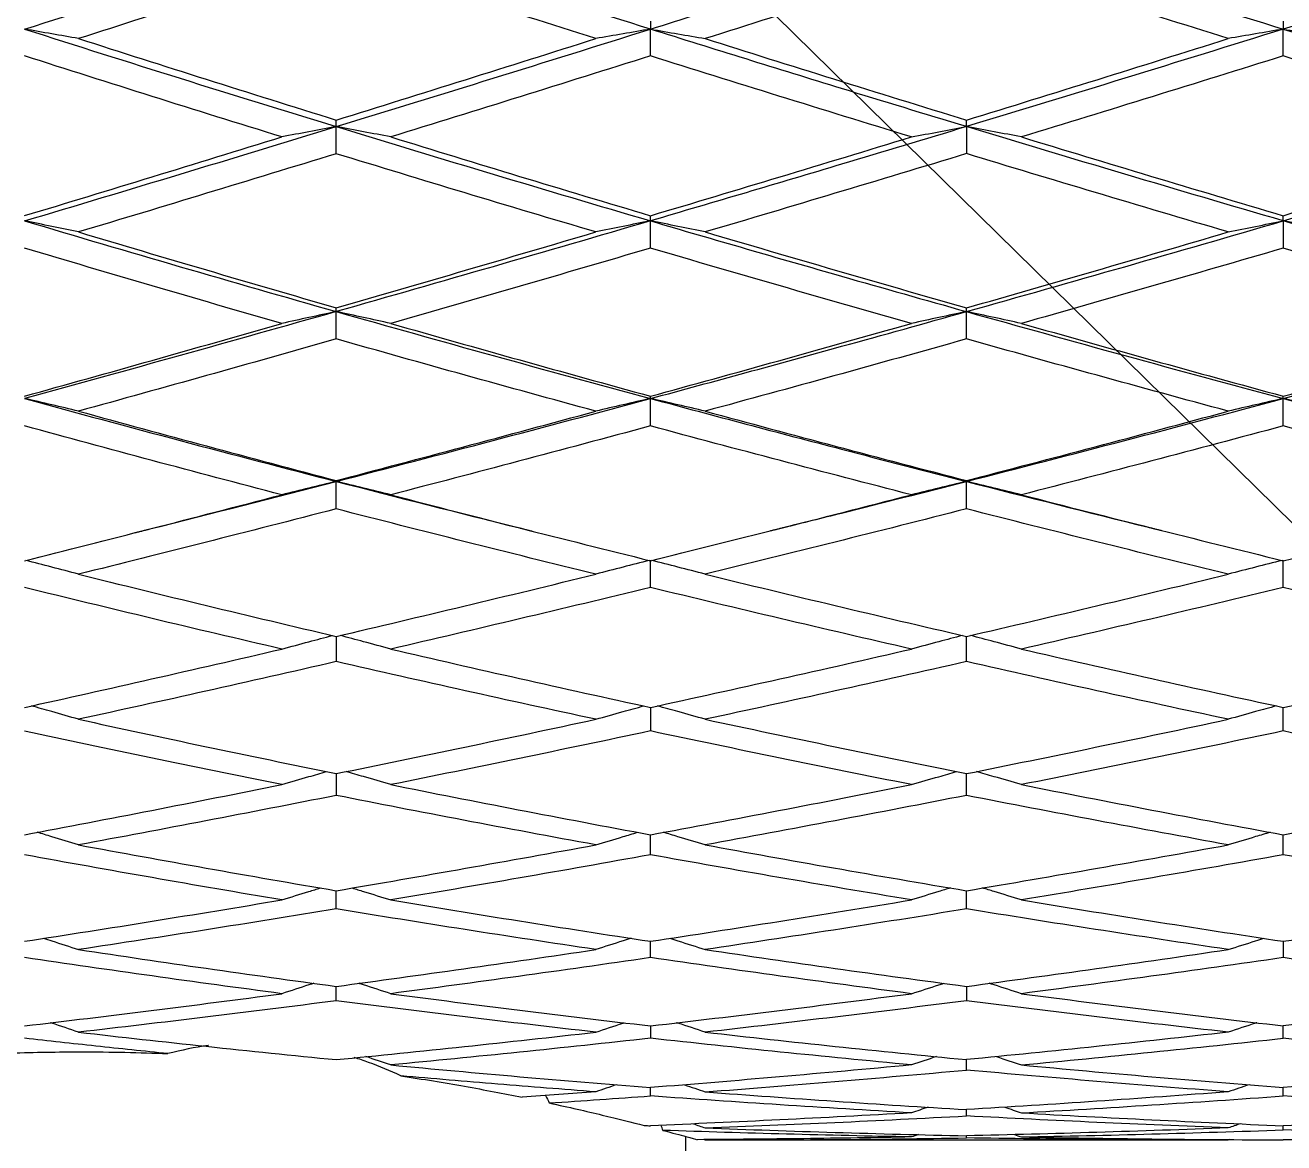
# Model space of a CAD drawing. Extents: x 6453 to 7582, y 0 to 827.
# Drawn here: x 6626.24 to 6636.24, y 199.74 to 208.62 of the extents above; entities that cross this region are included whole.
import ezdxf

# ---------------------------------------------------------------- set-up
doc = ezdxf.new("R2010")
doc.units = 0
doc.header["$LTSCALE"] = 30
doc.header["$MEASUREMENT"] = 0
doc.header["$PDMODE"] = 3
doc.header["$PDSIZE"] = -10
doc.layers.get('0').update_dxf_attribs({"linetype": 'CONTINUOUS'})
doc.layers.get('DEFPOINTS').update_dxf_attribs({"linetype": 'CONTINUOUS'})
doc.layers.add('1', color=7, linetype='CONTINUOUS')
doc.styles.add('Daelim Dimension', font='')
doc.styles.get('Daelim Dimension').set_extended_font_data('나눔고딕')
doc.dimstyles.new('DEFAULT', dxfattribs={"dimscale": 2, "dimtxt": 2, "dimasz": 2, "dimexe": 0, "dimexo": 2, "dimgap": 1, "dimtad": 1, "dimdec": 1, "dimzin": 9, "dimdsep": 46, "dimtxsty": 'Daelim Dimension', "dimcen": 0.5, "dimclrd": 252, "dimclre": 252, "dimclrt": 3, "dimadec": 1, "dimazin": 0, "dimtfac": 1, "dimtdec": 1, "dimtix": 1, "dimtmove": 0, "dimatfit": 3, "dimfxl": 1, "dimtolj": 1, "dimtzin": 1, "dimlwd": 9, "dimlwe": 9, "dimarcsym": 0})

# ---------------------------------------------------------------- blocks, each defined once
blk = doc.blocks.new('*D49')
at = {"color": 5, "lineweight": 9, "ltscale": 0.5, "transparency": 16777216}
for p, q in [((6677.3328, 220.0669), (6628.5483, 268.0055)), ((6604.9219, 241.1087), (6627.1712, 263.7506)), ((6649.4763, 191.7188), (6600.6918, 239.6574))]:
    blk.add_line(p, q, dxfattribs=at)
at = {"color": 5, "ltscale": 0.5, "transparency": 16777216}
for points in [[(6626.6957, 264.2179), (6627.6467, 263.2834), (6629.9748, 266.6037)], [(6604.4464, 241.5759), (6605.3974, 240.6414), (6602.1183, 238.2556)]]:
    blk.add_solid(points, dxfattribs=at)
at = {"layer": 'DEFPOINTS', "color": 0, "ltscale": 0.5, "transparency": 16777216}
for p in [(6629.9748, 266.6037), (6680.1858, 217.2633), (6652.3293, 188.9152)]:
    blk.add_point(p, dxfattribs=at)
at = {"color": 7, "ltscale": 0.5, "transparency": 16777216, "insert": (6610.7629, 257.6217), "char_height": 10, "attachment_point": 5, "rotation": 45.50109, "style": 'Daelim Dimension'}
blk.add_mtext('\\A1;40', dxfattribs=at)

msp = doc.modelspace()

# ---------------------------------------------------------------- linework, layer by layer
at = {"layer": '1', "color": 7, "linetype": 'Continuous', "lineweight": 18}
for p, q in [((6631.6314, 199.7663), (6631.64, 199.7633)), ((6631.64, 199.7633), (6635.7937, 199.7633))]:
    msp.add_line(p, q, dxfattribs=at)
msp.add_arc((6652.3293, 188.9152), 32.4731, 160.41501, 270, dxfattribs=at)
at = {"layer": '1', "color": 7, "linetype": 'Continuous', "lineweight": 13}
for radius, start, end in [(32.4724, 160.45068, 293.58505), (32.3705, 160.33797, 293.57278)]:
    msp.add_arc((6652.3293, 188.9152), radius, start, end, dxfattribs=at)
at = {"layer": '1', "color": 7, "linetype": 'Continuous', "lineweight": 18}
for points, degree in [([(6626.2342, 208.5883), (6627.055, 208.8505), (6627.8804, 209.1168), (6628.7093, 209.3866)], 3), ([(6631.205, 208.5883), (6630.3704, 208.8505), (6629.5381, 209.1168), (6628.7093, 209.3866)], 3), ([(6633.7144, 209.3865), (6634.5524, 209.1167), (6635.3916, 208.8505), (6636.2308, 208.5883)], 3), ([(6638.7471, 209.3866), (6637.9091, 209.1168), (6637.0699, 208.8505), (6636.2308, 208.5883)], 3), ([(6628.7093, 209.1768), (6628.3632, 209.0637), (6627.676, 208.84), (6626.999, 208.6213), (6626.6631, 208.5133)], 3), ([(6630.7703, 208.5133), (6630.4137, 208.6264), (6629.7137, 208.8502), (6629.0398, 209.0689), (6628.7093, 209.1768)], 3), ([(6633.7144, 209.1771), (6633.3644, 209.0639), (6632.6686, 208.8402), (6631.9814, 208.6214), (6631.64, 208.5133)], 3), ([(6635.7937, 208.5133), (6635.4364, 208.6259), (6634.7326, 208.8493), (6634.0502, 209.0685), (6633.7144, 209.1771)], 3), ([(6631.205, 208.6515), (6631.205, 208.6409), (6631.205, 208.6198), (6631.205, 208.5988), (6631.205, 208.5883)], 3), ([(6636.2308, 208.6514), (6636.2308, 208.6408), (6636.2308, 208.6198), (6636.2308, 208.5988), (6636.2308, 208.5883)], 3), ([(6626.2342, 208.5883), (6627.055, 208.3261), (6627.8804, 208.0678), (6628.7093, 207.8138)], 3), ([(6626.6631, 208.5133), (6626.5921, 208.5258), (6626.4495, 208.5509), (6626.3061, 208.5758), (6626.2342, 208.5883)], 3), ([(6628.7093, 207.8138), (6629.5381, 208.0678), (6630.3704, 208.3261), (6631.205, 208.5883)], 3), ([(6631.205, 208.5883), (6631.132, 208.5759), (6630.9867, 208.5509), (6630.8422, 208.5258), (6630.7703, 208.5133)], 3), ([(6631.205, 208.3758), (6631.205, 208.4112), (6631.205, 208.4821), (6631.205, 208.5529), (6631.205, 208.5883)], 3), ([(6631.205, 208.5883), (6631.2779, 208.5758), (6631.4234, 208.5509), (6631.5679, 208.5258), (6631.64, 208.5133)], 3), ([(6636.2308, 208.5883), (6635.3916, 208.3261), (6634.5524, 208.0678), (6633.7144, 207.8138)], 3), ([(6636.2308, 208.5883), (6636.1575, 208.5759), (6636.0113, 208.5509), (6635.8661, 208.5258), (6635.7937, 208.5133)], 3), ([(6636.2308, 208.3759), (6636.2308, 208.4113), (6636.2308, 208.4821), (6636.2308, 208.5529), (6636.2308, 208.5883)], 3), ([(6636.2308, 208.5883), (6637.0699, 208.3261), (6637.9091, 208.0678), (6638.7471, 207.8138)], 3), ([(6636.2308, 208.5883), (6636.3041, 208.5759), (6636.4502, 208.5509), (6636.5954, 208.5258), (6636.6678, 208.5133)], 3), ([(6626.6631, 208.5133), (6626.997, 208.4059), (6627.672, 208.1905), (6628.3612, 207.9743), (6628.7093, 207.8661)], 3), ([(6628.7093, 207.8661), (6629.0496, 207.9719), (6629.7333, 208.1855), (6630.4235, 208.4033), (6630.7703, 208.5133)], 3), ([(6631.64, 208.5133), (6631.9741, 208.4074), (6632.6541, 208.1936), (6633.3571, 207.9757), (6633.7144, 207.8659)], 3), ([(6633.7144, 207.8659), (6634.0593, 207.9719), (6634.7507, 208.1859), (6635.4455, 208.4035), (6635.7937, 208.5133)], 3), ([(6628.2772, 207.7321), (6627.9309, 207.8393), (6627.244, 208.0538), (6626.5688, 208.2683), (6626.2342, 208.3755)], 3), ([(6631.205, 208.3758), (6630.8582, 208.2665), (6630.1675, 208.0498), (6629.4827, 207.8373), (6629.1418, 207.7321)], 3), ([(6633.2781, 207.7321), (6632.9209, 207.8413), (6632.2182, 208.058), (6631.5388, 208.2706), (6631.205, 208.3758)], 3), ([(6636.2308, 208.3759), (6635.883, 208.2668), (6635.1885, 208.0505), (6634.4964, 207.8376), (6634.1509, 207.7321)], 3), ([(6638.3106, 207.7321), (6637.9545, 207.8409), (6637.2517, 208.0571), (6636.5679, 208.2702), (6636.2308, 208.3759)], 3), ([(6628.7093, 207.8138), (6628.7093, 207.8225), (6628.7093, 207.8399), (6628.7093, 207.8573), (6628.7093, 207.8661)], 3), ([(6633.7144, 207.8138), (6633.7144, 207.8224), (6633.7144, 207.8398), (6633.7144, 207.8572), (6633.7144, 207.8659)], 3), ([(6626.2342, 207.0652), (6627.055, 207.3102), (6627.8804, 207.5599), (6628.7093, 207.8138)], 3), ([(6628.7093, 207.8138), (6628.6368, 207.8003), (6628.4923, 207.7731), (6628.3488, 207.7458), (6628.2772, 207.7321)], 3), ([(6628.7093, 207.5989), (6628.7093, 207.6347), (6628.7093, 207.7064), (6628.7093, 207.778), (6628.7093, 207.8138)], 3), ([(6628.7093, 207.8138), (6629.5381, 207.5599), (6630.3704, 207.3102), (6631.205, 207.0652)], 3), ([(6629.1418, 207.7321), (6629.0702, 207.7458), (6628.9264, 207.7731), (6628.7818, 207.8003), (6628.7093, 207.8138)], 3), ([(6633.2781, 207.7321), (6633.3504, 207.7458), (6633.4953, 207.7731), (6633.6412, 207.8003), (6633.7144, 207.8138)], 3), ([(6633.7144, 207.8138), (6633.7144, 207.778), (6633.7144, 207.7065), (6633.7144, 207.6349), (6633.7144, 207.5991)], 3), ([(6636.2308, 207.0652), (6635.3916, 207.3102), (6634.5524, 207.5598), (6633.7144, 207.8138)], 3), ([(6634.1509, 207.7321), (6634.0786, 207.7458), (6633.9336, 207.7731), (6633.7876, 207.8002), (6633.7144, 207.8138)], 3), ([(6636.2308, 207.0652), (6637.0699, 207.3102), (6637.9091, 207.5599), (6638.7471, 207.8138)], 3), ([(6626.2342, 207.1065), (6626.5696, 207.2081), (6627.2456, 207.414), (6627.9317, 207.6252), (6628.2772, 207.7321)], 3), ([(6629.1418, 207.7321), (6629.4802, 207.6276), (6630.1625, 207.4188), (6630.8557, 207.2103), (6631.205, 207.1062)], 3), ([(6631.205, 207.1062), (6631.5454, 207.2077), (6632.2315, 207.4134), (6632.9275, 207.6249), (6633.2781, 207.7321)], 3), ([(6634.1509, 207.7321), (6634.4873, 207.6293), (6635.1704, 207.4221), (6635.8739, 207.2119), (6636.2308, 207.1062)], 3), ([(6636.2308, 207.1062), (6636.5686, 207.2063), (6637.253, 207.4106), (6637.9551, 207.6235), (6638.3106, 207.7321)], 3), ([(6628.7093, 207.5989), (6628.3634, 207.4926), (6627.6765, 207.2827), (6626.9993, 207.0781), (6626.6631, 206.977)], 3), ([(6630.7703, 206.977), (6630.4223, 207.0802), (6629.7308, 207.287), (6629.0483, 207.4948), (6628.7093, 207.5989)], 3), ([(6633.7144, 207.5991), (6633.364, 207.4926), (6632.6679, 207.2825), (6631.981, 207.0779), (6631.64, 206.977)], 3), ([(6635.7937, 206.977), (6635.4368, 207.0822), (6634.7333, 207.291), (6634.0506, 207.497), (6633.7144, 207.5991)], 3), ([(6626.2342, 207.0652), (6627.055, 206.8202), (6627.8804, 206.5799), (6628.7093, 206.3446)], 3), ([(6626.6631, 206.977), (6626.5921, 206.9918), (6626.4495, 207.0213), (6626.3061, 207.0506), (6626.2342, 207.0652)], 3), ([(6631.205, 207.0652), (6630.3704, 206.8202), (6629.5381, 206.5799), (6628.7093, 206.3446)], 3), ([(6631.205, 207.0652), (6631.132, 207.0506), (6630.9867, 207.0213), (6630.8422, 206.9918), (6630.7703, 206.977)], 3), ([(6631.205, 207.0652), (6631.205, 207.072), (6631.205, 207.0856), (6631.205, 207.0993), (6631.205, 207.1062)], 3), ([(6631.205, 206.8487), (6631.205, 206.8848), (6631.205, 206.957), (6631.205, 207.0291), (6631.205, 207.0652)], 3), ([(6631.64, 206.977), (6631.5679, 206.9918), (6631.4234, 207.0213), (6631.2779, 207.0506), (6631.205, 207.0652)], 3), ([(6633.7144, 206.3446), (6634.5524, 206.5799), (6635.3916, 206.8202), (6636.2308, 207.0652)], 3), ([(6635.7937, 206.977), (6635.8661, 206.9918), (6636.0113, 207.0213), (6636.1575, 207.0506), (6636.2308, 207.0652)], 3), ([(6636.2308, 207.0652), (6636.2308, 207.072), (6636.2308, 207.0856), (6636.2308, 207.0993), (6636.2308, 207.1062)], 3), ([(6636.2308, 207.0652), (6636.2308, 207.0292), (6636.2308, 206.957), (6636.2308, 206.8849), (6636.2308, 206.8488)], 3), ([(6638.7471, 206.3446), (6637.9091, 206.5799), (6637.0699, 206.8202), (6636.2308, 207.0652)], 3), ([(6636.6678, 206.977), (6636.5954, 206.9918), (6636.4502, 207.0213), (6636.3041, 207.0506), (6636.2308, 207.0652)], 3), ([(6626.6631, 206.977), (6626.9985, 206.8762), (6627.6749, 206.675), (6628.3626, 206.4745), (6628.7093, 206.3744)], 3), ([(6628.7093, 206.3744), (6629.0503, 206.4728), (6629.7349, 206.6716), (6630.4243, 206.8745), (6630.7703, 206.977)], 3), ([(6631.64, 206.977), (6631.9822, 206.8758), (6632.6703, 206.674), (6633.3652, 206.4739), (6633.7144, 206.3742)], 3), ([(6633.7144, 206.3742), (6634.0511, 206.4703), (6634.7343, 206.6667), (6635.4373, 206.8721), (6635.7937, 206.977)], 3), ([(6628.2772, 206.2502), (6627.931, 206.3495), (6627.2443, 206.5485), (6626.569, 206.7484), (6626.2342, 206.8485)], 3), ([(6631.205, 206.8487), (6630.8589, 206.7469), (6630.1689, 206.5453), (6629.4834, 206.3479), (6629.1418, 206.2502)], 3), ([(6633.2781, 206.2502), (6632.9295, 206.3489), (6632.2354, 206.5475), (6631.5474, 206.748), (6631.205, 206.8487)], 3), ([(6636.2308, 206.8488), (6635.8741, 206.7444), (6635.1708, 206.5404), (6634.4875, 206.3455), (6634.1509, 206.2502)], 3), ([(6638.3106, 206.2502), (6637.9546, 206.351), (6637.2519, 206.5516), (6636.568, 206.7501), (6636.2308, 206.8488)], 3), ([(6628.7093, 206.3446), (6627.8804, 206.1093), (6627.055, 205.8789), (6626.2342, 205.6539)], 3), ([(6628.7093, 206.3446), (6628.6368, 206.3289), (6628.4923, 206.2976), (6628.3488, 206.266), (6628.2772, 206.2502)], 3), ([(6628.7093, 206.3446), (6628.7093, 206.3495), (6628.7093, 206.3594), (6628.7093, 206.3694), (6628.7093, 206.3744)], 3), ([(6628.7093, 206.1268), (6628.7093, 206.1631), (6628.7093, 206.2357), (6628.7093, 206.3083), (6628.7093, 206.3446)], 3), ([(6628.7093, 206.3446), (6629.5381, 206.1093), (6630.3704, 205.8789), (6631.205, 205.6539)], 3), ([(6629.1418, 206.2502), (6629.0702, 206.266), (6628.9264, 206.2975), (6628.7818, 206.3289), (6628.7093, 206.3446)], 3), ([(6633.7144, 206.3446), (6633.6412, 206.3289), (6633.4953, 206.2975), (6633.3504, 206.266), (6633.2781, 206.2502)], 3), ([(6633.7144, 206.3446), (6633.7144, 206.3495), (6633.7144, 206.3593), (6633.7144, 206.3693), (6633.7144, 206.3742)], 3), ([(6633.7144, 206.127), (6633.7144, 206.1633), (6633.7144, 206.2358), (6633.7144, 206.3083), (6633.7144, 206.3446)], 3), ([(6633.7144, 206.3446), (6634.5524, 206.1093), (6635.3916, 205.8789), (6636.2308, 205.6539)], 3), ([(6634.1509, 206.2502), (6634.0786, 206.266), (6633.9336, 206.2975), (6633.7876, 206.3289), (6633.7144, 206.3446)], 3), ([(6636.2308, 205.6539), (6637.0699, 205.8789), (6637.9091, 206.1093), (6638.7471, 206.3446)], 3), ([(6626.2342, 205.6725), (6626.5689, 205.7658), (6627.2441, 205.9553), (6627.9309, 206.1509), (6628.2772, 206.2502)], 3), ([(6629.1418, 206.2502), (6629.4812, 206.1531), (6630.1645, 205.9596), (6630.8567, 205.7678), (6631.205, 205.6722)], 3), ([(6631.205, 205.6722), (6631.5391, 205.7638), (6632.2187, 205.9517), (6632.9212, 206.149), (6633.2781, 206.2502)], 3), ([(6634.1509, 206.2502), (6634.4964, 206.1524), (6635.1885, 205.9582), (6635.883, 205.767), (6636.2308, 205.6722)], 3), ([(6636.2308, 205.6722), (6636.5676, 205.764), (6637.251, 205.9521), (6637.9541, 206.1493), (6638.3106, 206.2502)], 3), ([(6628.7093, 206.1268), (6628.3629, 206.0283), (6627.6754, 205.8343), (6626.9987, 205.6461), (6626.6631, 205.5535)], 3), ([(6630.7703, 205.5535), (6630.4222, 205.6482), (6629.7307, 205.8386), (6629.0483, 206.0305), (6628.7093, 206.1268)], 3), ([(6633.7144, 206.127), (6633.3573, 206.0266), (6632.6544, 205.8307), (6631.9743, 205.6444), (6631.64, 205.5535)], 3), ([(6635.7937, 205.5535), (6635.4456, 205.6477), (6634.7509, 205.8374), (6634.0594, 206.03), (6633.7144, 206.127)], 3), ([(6626.2342, 205.6539), (6627.055, 205.4288), (6627.8804, 205.2091), (6628.7093, 204.995)], 3), ([(6626.6631, 205.5535), (6626.5921, 205.5703), (6626.4495, 205.6038), (6626.3061, 205.6372), (6626.2342, 205.6539)], 3), ([(6628.7093, 204.995), (6629.5381, 205.2091), (6630.3704, 205.4288), (6631.205, 205.6539)], 3), ([(6631.205, 205.6539), (6631.132, 205.6372), (6630.9867, 205.6039), (6630.8422, 205.5703), (6630.7703, 205.5535)], 3), ([(6631.205, 205.6539), (6631.205, 205.6569), (6631.205, 205.663), (6631.205, 205.6691), (6631.205, 205.6722)], 3), ([(6631.205, 205.4357), (6631.205, 205.4721), (6631.205, 205.5448), (6631.205, 205.6175), (6631.205, 205.6539)], 3), ([(6631.64, 205.5535), (6631.5679, 205.5703), (6631.4234, 205.6038), (6631.2779, 205.6372), (6631.205, 205.6539)], 3), ([(6633.7144, 204.995), (6634.5524, 205.2091), (6635.3916, 205.4289), (6636.2308, 205.6539)], 3), ([(6636.2308, 205.6539), (6636.1575, 205.6372), (6636.0113, 205.6039), (6635.8661, 205.5703), (6635.7937, 205.5535)], 3), ([(6636.2308, 205.6539), (6636.2308, 205.6569), (6636.2308, 205.663), (6636.2308, 205.6691), (6636.2308, 205.6722)], 3), ([(6636.2308, 205.4358), (6636.2308, 205.4721), (6636.2308, 205.5448), (6636.2308, 205.6175), (6636.2308, 205.6539)], 3), ([(6636.2308, 205.6539), (6637.0699, 205.4289), (6637.9091, 205.2091), (6638.7471, 204.995)], 3), ([(6636.6678, 205.5535), (6636.5954, 205.5703), (6636.4502, 205.6039), (6636.3041, 205.6372), (6636.2308, 205.6539)], 3), ([(6626.6631, 205.5535), (6626.9985, 205.4609), (6627.675, 205.2763), (6628.3627, 205.0932), (6628.7093, 205.0021)], 3), ([(6628.7093, 205.0021), (6629.0411, 205.0893), (6629.7165, 205.2684), (6630.4151, 205.4568), (6630.7703, 205.5535)], 3), ([(6631.64, 205.5535), (6631.9825, 205.4604), (6632.6709, 205.2753), (6633.3655, 205.0926), (6633.7144, 205.0019)], 3), ([(6633.7144, 205.0019), (6634.05, 205.0892), (6634.7321, 205.2682), (6635.4362, 205.4568), (6635.7937, 205.5535)], 3), ([(6628.2772, 204.8889), (6627.931, 204.9792), (6627.2443, 205.1607), (6626.569, 205.3437), (6626.2342, 205.4355)], 3), ([(6631.205, 205.4357), (6630.8498, 205.3399), (6630.1507, 205.153), (6629.4743, 204.9754), (6629.1418, 204.8889)], 3), ([(6633.2781, 204.8889), (6632.9293, 204.9788), (6632.235, 205.1599), (6631.5472, 205.3434), (6631.205, 205.4357)], 3), ([(6636.2308, 205.4358), (6635.8814, 205.3421), (6635.1854, 205.1572), (6634.4948, 204.9775), (6634.1509, 204.8889)], 3), ([(6638.3106, 204.8889), (6637.9638, 204.9782), (6637.2704, 205.1587), (6636.5772, 205.3428), (6636.2308, 205.4358)], 3), ([(6627.2292, 204.6177), (6627.7212, 204.7414), (6628.2146, 204.8672), (6628.7093, 204.995)], 3), ([(6628.7093, 204.995), (6628.6368, 204.9774), (6628.4923, 204.9422), (6628.3488, 204.9067), (6628.2772, 204.8889)], 3), ([(6628.7093, 204.995), (6628.7093, 204.9961), (6628.7093, 204.9985), (6628.7093, 205.0009), (6628.7093, 205.0021)], 3), ([(6628.7093, 204.7768), (6628.7093, 204.8132), (6628.7093, 204.8859), (6628.7093, 204.9586), (6628.7093, 204.995)], 3), ([(6628.7093, 204.995), (6629.1932, 204.87), (6629.6783, 204.7469), (6630.1643, 204.6257)], 3), ([(6629.1418, 204.8889), (6629.0702, 204.9067), (6628.9264, 204.9421), (6628.7818, 204.9774), (6628.7093, 204.995)], 3), ([(6633.7144, 204.995), (6633.6412, 204.9774), (6633.4953, 204.9421), (6633.3504, 204.9067), (6633.2781, 204.8889)], 3), ([(6633.7144, 204.995), (6633.7144, 204.9961), (6633.7144, 204.9984), (6633.7144, 205.0007), (6633.7144, 205.0019)], 3), ([(6633.7144, 204.777), (6633.7144, 204.8133), (6633.7144, 204.886), (6633.7144, 204.9586), (6633.7144, 204.995)], 3), ([(6633.7144, 204.995), (6634.1958, 204.872), (6634.6775, 204.7509), (6635.1594, 204.6316)], 3), ([(6634.1509, 204.8889), (6634.0786, 204.9067), (6633.9336, 204.9421), (6633.7876, 204.9774), (6633.7144, 204.995)], 3), ([(6626.2342, 204.3655), (6626.5639, 204.4484), (6627.2342, 204.6185), (6627.926, 204.7973), (6628.2772, 204.8889)], 3), ([(6629.1418, 204.8889), (6629.4811, 204.8006), (6630.1642, 204.625), (6630.8565, 204.4515), (6631.205, 204.3653)], 3), ([(6631.205, 204.3653), (6631.5366, 204.4473), (6632.2138, 204.6165), (6632.9187, 204.7963), (6633.2781, 204.8889)], 3), ([(6634.1509, 204.8889), (6634.4957, 204.8001), (6635.1871, 204.624), (6635.8823, 204.4509), (6636.2308, 204.3652)], 3), ([(6636.2308, 204.3652), (6636.5727, 204.4493), (6637.2613, 204.6207), (6637.9593, 204.7984), (6638.3106, 204.8889)], 3), ([(6628.7093, 204.7768), (6628.3564, 204.6857), (6627.6625, 204.5082), (6626.9923, 204.3401), (6626.6631, 204.2582)], 3), ([(6630.7703, 204.2582), (6630.4221, 204.3436), (6629.7304, 204.5154), (6629.0481, 204.6893), (6628.7093, 204.7768)], 3), ([(6633.7144, 204.777), (6633.3645, 204.6876), (6632.6689, 204.5118), (6631.9815, 204.3418), (6631.64, 204.2582)], 3), ([(6635.7937, 204.2582), (6635.4453, 204.3431), (6634.7502, 204.5145), (6634.059, 204.689), (6633.7144, 204.777)], 3), ([(6627.1123, 204.5881), (6627.2302, 204.6179)], 1), ([(6630.1633, 204.626), (6630.273, 204.5985)], 1), ([(6632.1551, 204.6026), (6632.263, 204.6295)], 1), ([(6635.1585, 204.6319), (6635.2643, 204.6056)], 1), ([(6631.205, 204.1523), (6631.205, 204.1885), (6631.205, 204.261), (6631.205, 204.3335), (6631.205, 204.3697)], 3), ([(6636.2308, 204.1523), (6636.2308, 204.1886), (6636.2308, 204.261), (6636.2308, 204.3335), (6636.2308, 204.3697)], 3), ([(6626.6631, 204.2582), (6626.9983, 204.1749), (6627.6745, 204.0092), (6628.3624, 203.8454), (6628.7093, 203.764)], 3), ([(6628.7093, 203.764), (6629.042, 203.8421), (6629.7183, 204.0023), (6630.416, 204.1714), (6630.7703, 204.2582)], 3), ([(6631.64, 204.2582), (6631.9822, 204.1745), (6632.6702, 204.0083), (6633.3652, 203.8449), (6633.7144, 203.7639)], 3), ([(6633.7144, 203.7639), (6634.0628, 203.8447), (6634.7578, 204.0079), (6635.449, 204.1743), (6635.7937, 204.2582)], 3), ([(6628.2772, 203.6632), (6627.9307, 203.7437), (6627.2437, 203.9057), (6626.5687, 204.0697), (6626.2342, 204.1521)], 3), ([(6631.205, 204.1523), (6630.8553, 204.0675), (6630.1617, 203.9013), (6629.4798, 203.7415), (6629.1418, 203.6632)], 3), ([(6633.2781, 203.6632), (6632.929, 203.7433), (6632.2343, 203.905), (6631.5469, 204.0694), (6631.205, 204.1523)], 3), ([(6636.2308, 204.1523), (6635.8769, 204.067), (6635.1763, 203.9003), (6634.4903, 203.741), (6634.1509, 203.6632)], 3), ([(6638.3106, 203.6632), (6637.9633, 203.7428), (6637.2694, 203.904), (6636.5768, 204.0689), (6636.2308, 204.1523)], 3), ([(6626.2342, 203.1998), (6626.5653, 203.2731), (6627.2368, 203.4236), (6627.9273, 203.582), (6628.2772, 203.6632)], 3), ([(6629.1418, 203.6632), (6629.4805, 203.5848), (6630.1631, 203.429), (6630.856, 203.2756), (6631.205, 203.1996)], 3), ([(6631.205, 203.1996), (6631.5448, 203.2736), (6632.2301, 203.4248), (6632.9269, 203.5826), (6633.2781, 203.6632)], 3), ([(6634.1509, 203.6632), (6634.4953, 203.5843), (6635.1862, 203.428), (6635.8818, 203.2751), (6636.2308, 203.1996)], 3), ([(6636.2308, 203.1996), (6636.5656, 203.2721), (6637.247, 203.4217), (6637.9521, 203.581), (6638.3106, 203.6632)], 3), ([(6628.7093, 203.5635), (6628.3594, 203.4833), (6627.6685, 203.3268), (6626.9953, 203.178), (6626.6631, 203.1055)], 3), ([(6630.7703, 203.1055), (6630.4215, 203.1806), (6629.7292, 203.3321), (6629.0475, 203.486), (6628.7093, 203.5635)], 3), ([(6633.7144, 203.5637), (6633.3649, 203.4844), (6632.6697, 203.3288), (6631.9819, 203.179), (6631.64, 203.1055)], 3), ([(6635.7937, 203.1055), (6635.4448, 203.1801), (6634.7493, 203.3312), (6634.0586, 203.4856), (6633.7144, 203.5637)], 3), ([(6626.6631, 203.1055), (6626.991, 203.0339), (6627.66, 202.8902), (6628.3552, 202.746), (6628.7093, 202.6739)], 3), ([(6628.7093, 202.6739), (6629.0459, 202.7424), (6629.7261, 202.8828), (6630.4199, 203.0301), (6630.7703, 203.1055)], 3), ([(6631.64, 203.1055), (6631.9814, 203.0321), (6632.6686, 202.8867), (6633.3644, 202.7442), (6633.7144, 202.6738)], 3), ([(6633.7144, 202.6738), (6634.0493, 202.7412), (6634.7308, 202.8804), (6635.4355, 203.0288), (6635.7937, 203.1055)], 3), ([(6628.2772, 202.5865), (6627.9235, 202.6576), (6627.2292, 202.7999), (6626.5614, 202.9417), (6626.2342, 203.0123)], 3), ([(6631.205, 203.0125), (6630.8549, 202.9382), (6630.161, 202.7928), (6629.4794, 202.6542), (6629.1418, 202.5865)], 3), ([(6633.2781, 202.5865), (6632.9281, 202.656), (6632.2327, 202.7966), (6631.5461, 202.9401), (6631.205, 203.0125)], 3), ([(6636.2308, 203.0126), (6635.8834, 202.9392), (6635.1895, 202.7948), (6634.4969, 202.6552), (6634.1509, 202.5865)], 3), ([(6638.3106, 202.5865), (6637.9628, 202.6555), (6637.2684, 202.7956), (6636.5763, 202.9396), (6636.2308, 203.0126)], 3), ([(6626.2342, 202.1882), (6626.5667, 202.251), (6627.2397, 202.3802), (6627.9287, 202.5165), (6628.2772, 202.5865)], 3), ([(6629.1418, 202.5865), (6629.4726, 202.5202), (6630.1473, 202.3873), (6630.8481, 202.2544), (6631.205, 202.188)], 3), ([(6631.205, 202.188), (6631.5368, 202.2497), (6632.2143, 202.3776), (6632.9189, 202.5152), (6633.2781, 202.5865)], 3), ([(6634.1509, 202.5865), (6634.4944, 202.5184), (6635.1845, 202.3838), (6635.881, 202.2527), (6636.2308, 202.188)], 3), ([(6636.2308, 202.188), (6636.5796, 202.2525), (6637.2751, 202.3834), (6637.9662, 202.5182), (6638.3106, 202.5865)], 3), ([(6628.7093, 202.5004), (6628.3604, 202.4313), (6627.6704, 202.2969), (6626.9962, 202.1697), (6626.6631, 202.1078)], 3), ([(6630.7703, 202.1078), (6630.4136, 202.1732), (6629.7134, 202.3041), (6629.0396, 202.435), (6628.7093, 202.5004)], 3), ([(6633.7144, 202.5005), (6633.3649, 202.4321), (6632.6696, 202.2983), (6631.9819, 202.1704), (6631.64, 202.1078)], 3), ([(6635.7937, 202.1078), (6635.4439, 202.1715), (6634.7475, 202.3007), (6634.0577, 202.4333), (6633.7144, 202.5005)], 3), ([(6626.6631, 202.1078), (6626.9979, 202.0456), (6627.6738, 201.9227), (6628.3621, 201.8028), (6628.7093, 201.7436)], 3), ([(6628.7093, 201.7436), (6629.05, 201.8016), (6629.7343, 201.9203), (6630.424, 202.0444), (6630.7703, 202.1078)], 3), ([(6631.64, 202.1078), (6631.9739, 202.0468), (6632.6536, 201.9248), (6633.3569, 201.8037), (6633.7144, 201.7435)], 3), ([(6633.7144, 201.7435), (6634.0623, 201.8021), (6634.7567, 201.9214), (6635.4485, 202.045), (6635.7937, 202.1078)], 3), ([(6628.2772, 201.6707), (6627.9306, 201.7287), (6627.2435, 201.8465), (6626.5686, 201.9675), (6626.2342, 202.0287)], 3), ([(6631.205, 202.0289), (6630.8583, 201.9664), (6630.1678, 201.8443), (6629.4829, 201.7277), (6629.1418, 201.6707)], 3), ([(6633.2781, 201.6707), (6632.9207, 201.7298), (6632.2178, 201.8489), (6631.5386, 201.9688), (6631.205, 202.0289)], 3), ([(6636.2308, 202.0289), (6635.8858, 201.9671), (6635.1942, 201.8456), (6634.4992, 201.7283), (6634.1509, 201.6707)], 3), ([(6638.3106, 201.6707), (6637.9621, 201.7283), (6637.2669, 201.8457), (6636.5755, 201.9672), (6636.2308, 202.0289)], 3), ([(6626.2342, 201.3418), (6626.5686, 201.3934), (6627.2436, 201.4998), (6627.9307, 201.6126), (6628.2772, 201.6707)], 3), ([(6629.1418, 201.6707), (6629.4806, 201.6141), (6630.1632, 201.5025), (6630.856, 201.3946), (6631.205, 201.3416)], 3), ([(6631.205, 201.3416), (6631.5385, 201.3923), (6632.2177, 201.4976), (6632.9206, 201.6115), (6633.2781, 201.6707)], 3), ([(6634.1509, 201.6707), (6634.4872, 201.615), (6635.1702, 201.5044), (6635.8738, 201.3955), (6636.2308, 201.3416)], 3), ([(6636.2308, 201.3416), (6636.579, 201.3942), (6637.2739, 201.5017), (6637.9656, 201.6136), (6638.3106, 201.6707)], 3), ([(6628.7093, 201.599), (6628.3626, 201.542), (6627.6749, 201.4313), (6626.9985, 201.3269), (6626.6631, 201.2762)], 3), ([(6630.7703, 201.2762), (6630.4217, 201.3282), (6629.7297, 201.4339), (6629.0477, 201.5434), (6628.7093, 201.599)], 3), ([(6633.7144, 201.5991), (6633.3566, 201.5409), (6632.653, 201.4291), (6631.9736, 201.3259), (6631.64, 201.2762)], 3), ([(6635.7937, 201.2762), (6635.4367, 201.3291), (6634.7331, 201.4359), (6634.0505, 201.5445), (6633.7144, 201.5991)], 3), ([(6626.6631, 201.2762), (6626.9981, 201.2256), (6627.6741, 201.1261), (6628.3622, 201.0303), (6628.7093, 200.9834)], 3), ([(6628.7093, 200.9834), (6629.041, 201.0282), (6629.7161, 201.1217), (6630.4149, 201.2233), (6630.7703, 201.2762)], 3), ([(6631.64, 201.2762), (6631.982, 201.2254), (6632.6698, 201.1256), (6633.365, 201.03), (6633.7144, 200.9833)], 3), ([(6633.7144, 200.9833), (6634.0557, 201.0289), (6634.7435, 201.1233), (6635.4419, 201.2241), (6635.7937, 201.2762)], 3), ([(6628.2772, 200.9256), (6627.9305, 200.9715), (6627.2433, 201.0651), (6626.5685, 201.1625), (6626.2342, 201.212)], 3), ([(6631.205, 201.2122), (6630.8498, 201.1604), (6630.1509, 201.061), (6629.4744, 200.9695), (6629.1418, 200.9256)], 3), ([(6633.2781, 200.9256), (6632.9289, 200.9713), (6632.2341, 201.0647), (6631.5468, 201.1623), (6631.205, 201.2122)], 3), ([(6636.2308, 201.2122), (6635.8768, 201.1609), (6635.1762, 201.0619), (6634.4903, 200.9699), (6634.1509, 200.9256)], 3), ([(6638.3106, 200.9256), (6637.9545, 200.9721), (6637.2519, 201.0665), (6636.568, 201.1633), (6636.2308, 201.2122)], 3), ([(6626.2342, 200.6698), (6626.5643, 200.7088), (6627.2349, 200.7903), (6627.9263, 200.8792), (6628.2772, 200.9256)], 3), ([(6628.7093, 200.8692), (6628.3566, 200.8237), (6627.6629, 200.7368), (6626.9925, 200.6576), (6626.6631, 200.6198)], 3), ([(6630.7703, 200.6198), (6630.4215, 200.6593), (6629.7293, 200.7404), (6629.0475, 200.8256), (6628.7093, 200.8692)], 3), ([(6629.1418, 200.9256), (6629.4807, 200.8809), (6630.1634, 200.7935), (6630.8561, 200.7102), (6631.205, 200.6697)], 3), ([(6631.205, 200.6697), (6631.5432, 200.709), (6632.227, 200.7909), (6632.9253, 200.8795), (6633.2781, 200.9256)], 3), ([(6633.7144, 200.8693), (6633.3647, 200.8247), (6632.6692, 200.7386), (6631.9817, 200.6584), (6631.64, 200.6198)], 3), ([(6635.7937, 200.6198), (6635.445, 200.659), (6634.7498, 200.7399), (6634.0588, 200.8254), (6633.7144, 200.8693)], 3), ([(6634.1509, 200.9256), (6634.4955, 200.8806), (6635.1867, 200.793), (6635.8821, 200.7099), (6636.2308, 200.6696)], 3), ([(6638.3106, 200.9256), (6637.962, 200.8801), (6637.2667, 200.792), (6636.5754, 200.7095), (6636.2308, 200.6696)], 3), ([(6627.3724, 200.4492), (6627.1808, 200.4689), (6626.7995, 200.5089), (6626.422, 200.5502), (6626.2342, 200.5712)], 3), ([(6626.6631, 200.6198), (6626.9981, 200.5813), (6627.6742, 200.5064), (6628.3622, 200.4357), (6628.7093, 200.4015)], 3), ([(6628.7093, 200.4015), (6629.0441, 200.4345), (6629.7225, 200.5038), (6630.4181, 200.5799), (6630.7703, 200.6198)], 3), ([(6631.205, 200.5713), (6630.8549, 200.5328), (6630.1609, 200.4591), (6629.4794, 200.3917), (6629.1418, 200.3596)], 3), ([(6633.2781, 200.3596), (6632.9286, 200.3926), (6632.2336, 200.4609), (6631.5465, 200.5338), (6631.205, 200.5713)], 3), ([(6631.64, 200.6198), (6631.982, 200.5811), (6632.6697, 200.5061), (6633.3649, 200.4355), (6633.7144, 200.4014)], 3), ([(6635.7937, 200.6198), (6635.4429, 200.5803), (6634.7455, 200.5045), (6634.0567, 200.4348), (6633.7144, 200.4014)], 3), ([(6634.1509, 200.3596), (6634.4938, 200.3919), (6635.1833, 200.4595), (6635.8804, 200.533), (6636.2308, 200.5713)], 3), ([(6638.3106, 200.3596), (6637.9635, 200.3923), (6637.2698, 200.4603), (6636.577, 200.5335), (6636.2308, 200.5713)], 3), ([(6626.6848, 200.4633), (6626.8009, 200.4633), (6627.0317, 200.4609), (6627.2593, 200.4538), (6627.3724, 200.4492)], 3), ([(6629.1418, 200.3596), (6629.0765, 200.3817), (6629.011, 200.4038), (6628.9453, 200.4258)], 3), ([(6629.1418, 200.3596), (6629.4807, 200.3273), (6630.1634, 200.2649), (6630.8561, 200.2072), (6631.205, 200.1795)], 3), ([(6633.2781, 200.3596), (6632.9255, 200.3263), (6632.2274, 200.2631), (6631.5434, 200.2063), (6631.205, 200.1795)], 3), ([(6633.4756, 200.4256), (6633.4095, 200.4036), (6633.3437, 200.3816), (6633.2781, 200.3596)], 3), ([(6633.7144, 200.3191), (6633.7144, 200.3466), (6633.7144, 200.374), (6633.7144, 200.4015)], 3), ([(6633.9534, 200.4255), (6634.0194, 200.4036), (6634.0853, 200.3816), (6634.1509, 200.3596)], 3), ([(6634.1509, 200.3596), (6634.4953, 200.3271), (6635.1864, 200.2646), (6635.8819, 200.207), (6636.2308, 200.1795)], 3), ([(6638.3106, 200.3596), (6637.9631, 200.3268), (6637.2689, 200.264), (6636.5765, 200.2068), (6636.2308, 200.1795)], 3), ([(6630.7703, 200.1457), (6630.5092, 200.1656), (6629.99, 200.2067), (6629.4763, 200.2504), (6629.2209, 200.2729)], 3), ([(6631.64, 200.1457), (6631.9795, 200.1715), (6632.6648, 200.2262), (6633.3625, 200.287), (6633.7144, 200.3191)], 3), ([(6635.7937, 200.1457), (6635.4447, 200.1721), (6634.7492, 200.2275), (6634.0585, 200.2878), (6633.7144, 200.3191)], 3), ([(6630.7703, 200.1457), (6630.6723, 200.1382), (6630.4768, 200.1236), (6630.2825, 200.1094), (6630.1856, 200.1024)], 3), ([(6630.9355, 200.2019), (6630.8803, 200.1832), (6630.8252, 200.1645), (6630.7703, 200.1457)], 3), ([(6631.205, 200.1133), (6631.205, 200.1354), (6631.205, 200.1574), (6631.205, 200.1795)], 3), ([(6631.4747, 200.2018), (6631.5299, 200.1831), (6631.585, 200.1644), (6631.64, 200.1457)], 3), ([(6631.64, 200.1457), (6631.982, 200.1197), (6632.6698, 200.0701), (6633.365, 200.0254), (6633.7144, 200.0043)], 3), ([(6635.7937, 200.1457), (6635.4441, 200.1192), (6634.7479, 200.0693), (6634.0579, 200.025), (6633.7144, 200.0043)], 3), ([(6635.9597, 200.2018), (6635.9043, 200.1832), (6635.8489, 200.1644), (6635.7937, 200.1457)], 3), ([(6636.2308, 200.1133), (6636.2308, 200.1354), (6636.2308, 200.1574), (6636.2308, 200.1795)], 3), ([(6630.3721, 200.116), (6630.3818, 200.0965), (6630.3915, 200.0768), (6630.4012, 200.0571)], 3), ([(6630.4012, 200.0571), (6630.5341, 200.066), (6630.8011, 200.0843), (6631.07, 200.1035), (6631.205, 200.1133)], 3), ([(6633.2781, 199.9787), (6632.9289, 199.9987), (6632.2341, 200.0411), (6631.5468, 200.0884), (6631.205, 200.1133)], 3), ([(6634.1509, 199.9787), (6634.4948, 199.9983), (6635.1853, 200.0403), (6635.8814, 200.088), (6636.2308, 200.1133)], 3), ([(6638.3106, 199.9787), (6637.9632, 199.9985), (6637.2692, 200.0408), (6636.5767, 200.0883), (6636.2308, 200.1133)], 3), ([(6633.2781, 199.9787), (6632.927, 199.9587), (6632.2304, 199.9217), (6631.5449, 199.8906), (6631.205, 199.8765)], 3), ([(6631.64, 199.8591), (6631.9807, 199.8722), (6632.6672, 199.901), (6633.3637, 199.9357), (6633.7144, 199.9546)], 3), ([(6633.4098, 200.0238), (6633.3658, 200.0088), (6633.3219, 199.9938), (6633.2781, 199.9787)], 3), ([(6633.7144, 199.9546), (6633.7144, 199.9712), (6633.7144, 199.9877), (6633.7144, 200.0043)], 3), ([(6635.7937, 199.8591), (6635.445, 199.8724), (6634.7497, 199.9016), (6634.0588, 199.9361), (6633.7144, 199.9546)], 3), ([(6634.0192, 200.0238), (6634.0632, 200.0088), (6634.1071, 199.9938), (6634.1509, 199.9787)], 3), ([(6634.1509, 199.9787), (6634.4954, 199.9591), (6635.1865, 199.9224), (6635.8819, 199.8909), (6636.2308, 199.8765)], 3), ([(6638.3106, 199.9787), (6637.9635, 199.959), (6637.2698, 199.9221), (6636.577, 199.8908), (6636.2308, 199.8765)], 3), ([(6631.1557, 199.8786), (6631.1639, 199.8782), (6631.1803, 199.8775), (6631.1967, 199.8768), (6631.205, 199.8765)], 3), ([(6631.3041, 199.8398), (6631.2993, 199.8534), (6631.2946, 199.8669), (6631.2897, 199.8804)], 3), ([(6633.2781, 199.7873), (6632.9455, 199.7936), (6632.2839, 199.8088), (6631.6295, 199.8287), (6631.3041, 199.8398)], 3), ([(6631.5454, 199.8919), (6631.5769, 199.881), (6631.6085, 199.8701), (6631.64, 199.8591)], 3), ([(6631.64, 199.8591), (6631.9817, 199.8461), (6632.6693, 199.8225), (6633.3647, 199.8041), (6633.7144, 199.7963)], 3), ([(6635.7937, 199.8591), (6635.4446, 199.8459), (6634.749, 199.8221), (6634.0584, 199.804), (6633.7144, 199.7963)], 3), ([(6634.1509, 199.7873), (6634.4955, 199.7938), (6635.1866, 199.8097), (6635.882, 199.8311), (6636.2308, 199.8432)], 3), ([(6635.8888, 199.8919), (6635.8571, 199.881), (6635.8254, 199.8701), (6635.7937, 199.8591)], 3), ([(6636.2308, 199.8432), (6636.2308, 199.8543), (6636.2308, 199.8654), (6636.2308, 199.8765)], 3), ([(6638.3106, 199.7873), (6637.9635, 199.7939), (6637.2697, 199.8098), (6636.5769, 199.8312), (6636.2308, 199.8432)], 3), ([(6631.4848, 191.9219), (6631.4848, 199.7906)], 1), ([(6633.2781, 199.7873), (6632.9911, 199.7818), (6632.4204, 199.7728), (6631.8563, 199.7675), (6631.576, 199.7658)], 3), ([(6631.64, 199.7633), (6631.9812, 199.7633), (6632.6682, 199.766), (6633.3642, 199.7741), (6633.7144, 199.7797)], 3), ([(6633.3328, 199.8062), (6633.3146, 199.7999), (6633.2963, 199.7936), (6633.2781, 199.7873)], 3), ([(6633.7144, 199.7797), (6633.7144, 199.7852), (6633.7144, 199.7908), (6633.7144, 199.7963)], 3), ([(6635.7937, 199.7633), (6635.4448, 199.7633), (6634.7493, 199.766), (6634.0586, 199.7742), (6633.7144, 199.7797)], 3), ([(6634.0962, 199.8062), (6634.1145, 199.7999), (6634.1327, 199.7936), (6634.1509, 199.7873)], 3), ([(6634.1509, 199.7873), (6634.4952, 199.7807), (6635.1861, 199.7702), (6635.8818, 199.7652), (6636.2308, 199.764)], 3), ([(6635.8042, 199.7669), (6635.8007, 199.7657), (6635.7972, 199.7645), (6635.7937, 199.7633)], 3), ([(6638.3106, 199.7873), (6637.9657, 199.7807), (6637.2742, 199.7702), (6636.5792, 199.7652), (6636.2308, 199.764)], 3)]:
    msp.add_open_spline(points, degree=degree, dxfattribs=at)
for points, knots in [([(6631.205, 208.5883), (6631.7103, 208.7471), (6632.5463, 209.0117), (6633.3838, 209.2801), (6633.7144, 209.3865)], [0, 0, 0, 0, 0.605509, 1, 1, 1, 1]), ([(6633.7144, 207.8138), (6633.3838, 207.914), (6632.5463, 208.1696), (6631.7103, 208.4295), (6631.205, 208.5883)], [0, 0, 0, 0, 0.394491, 1, 1, 1, 1]), ([(6633.7144, 207.8138), (6633.3838, 207.7136), (6632.5463, 207.4613), (6631.7103, 207.2136), (6631.205, 207.0652)], [0, 0, 0, 0, 0.394491, 1, 1, 1, 1]), ([(6631.205, 207.0652), (6631.7103, 206.9169), (6632.5463, 206.6747), (6633.3838, 206.4374), (6633.7144, 206.3446)], [0, 0, 0, 0, 0.605509, 1, 1, 1, 1]), ([(6631.205, 205.6539), (6631.7103, 205.7901), (6632.5463, 206.0184), (6633.3838, 206.2517), (6633.7144, 206.3446)], [0, 0, 0, 0, 0.605509, 1, 1, 1, 1]), ([(6631.205, 205.6539), (6631.7103, 205.5176), (6632.5463, 205.2958), (6633.3838, 205.0795), (6633.7144, 204.995)], [0, 0, 0, 0, 0.605509, 1, 1, 1, 1]), ([(6632.2622, 204.6292), (6632.4158, 204.6674), (6632.8995, 204.788), (6633.3838, 204.9105), (6633.7144, 204.995)], [0, 0, 0, 0, 0.31773, 1, 1, 1, 1]), ([(6626.6631, 204.2582), (6626.5921, 204.2769), (6626.4523, 204.3134), (6626.3116, 204.3498), (6626.2425, 204.3676)], [0, 0, 0, 0, 0.50979, 1, 1, 1, 1]), ([(6631.1961, 204.3675), (6631.1262, 204.3498), (6630.9838, 204.3134), (6630.8422, 204.2769), (6630.7703, 204.2582)], [0, 0, 0, 0, 0.489706, 1, 1, 1, 1]), ([(6631.64, 204.2582), (6631.5679, 204.2769), (6631.4263, 204.3134), (6631.2838, 204.3497), (6631.2138, 204.3675)], [0, 0, 0, 0, 0.510302, 1, 1, 1, 1]), ([(6636.2217, 204.3675), (6636.1515, 204.3497), (6636.0084, 204.3134), (6635.8661, 204.2769), (6635.7937, 204.2582)], [0, 0, 0, 0, 0.489527, 1, 1, 1, 1]), ([(6628.2772, 203.6632), (6628.3488, 203.6828), (6628.482, 203.7189), (6628.6161, 203.7549), (6628.6781, 203.7715)], [0, 0, 0, 0, 0.538711, 1, 1, 1, 1]), ([(6628.7093, 203.764), (6628.7093, 203.7333), (6628.7093, 203.6664), (6628.7093, 203.5996), (6628.7093, 203.5635)], [0, 0, 0, 0, 0.460635, 1, 1, 1, 1]), ([(6629.1418, 203.6632), (6629.0702, 203.6827), (6628.9368, 203.7189), (6628.8026, 203.7549), (6628.7405, 203.7715)], [0, 0, 0, 0, 0.538702, 1, 1, 1, 1]), ([(6633.6826, 203.7714), (6633.6201, 203.7549), (6633.4848, 203.7189), (6633.3504, 203.6828), (6633.2781, 203.6632)], [0, 0, 0, 0, 0.460917, 1, 1, 1, 1]), ([(6633.7144, 203.5637), (6633.7144, 203.5997), (6633.7144, 203.6665), (6633.7144, 203.7332), (6633.7144, 203.764)], [0, 0, 0, 0, 0.539565, 1, 1, 1, 1]), ([(6634.1509, 203.6632), (6634.0786, 203.6828), (6633.9441, 203.7189), (6633.8088, 203.7549), (6633.7462, 203.7714)], [0, 0, 0, 0, 0.539056, 1, 1, 1, 1]), ([(6626.6631, 203.1055), (6626.5921, 203.1258), (6626.4672, 203.1613), (6626.3417, 203.1967), (6626.2877, 203.2118)], [0, 0, 0, 0, 0.570827, 1, 1, 1, 1]), ([(6630.7703, 203.1055), (6630.8422, 203.1258), (6630.9686, 203.1613), (6631.0957, 203.1966), (6631.1503, 203.2117)], [0, 0, 0, 0, 0.57149, 1, 1, 1, 1]), ([(6631.205, 203.1996), (6631.205, 203.173), (6631.205, 203.1106), (6631.205, 203.0482), (6631.205, 203.0125)], [0, 0, 0, 0, 0.427212, 1, 1, 1, 1]), ([(6631.64, 203.1055), (6631.5679, 203.1258), (6631.4414, 203.1613), (6631.3143, 203.1966), (6631.2596, 203.2117)], [0, 0, 0, 0, 0.571439, 1, 1, 1, 1]), ([(6636.1757, 203.2117), (6636.1208, 203.1966), (6635.9931, 203.1613), (6635.8661, 203.1258), (6635.7937, 203.1055)], [0, 0, 0, 0, 0.428316, 1, 1, 1, 1]), ([(6636.2308, 203.0126), (6636.2308, 203.0483), (6636.2308, 203.1106), (6636.2308, 203.173), (6636.2308, 203.1996)], [0, 0, 0, 0, 0.572811, 1, 1, 1, 1]), ([(6628.2772, 202.5865), (6628.3488, 202.6076), (6628.4667, 202.6422), (6628.5852, 202.6766), (6628.6317, 202.69)], [0, 0, 0, 0, 0.608678, 1, 1, 1, 1]), ([(6628.7093, 202.6739), (6628.7093, 202.6514), (6628.7093, 202.5936), (6628.7093, 202.5357), (6628.7093, 202.5004)], [0, 0, 0, 0, 0.389186, 1, 1, 1, 1]), ([(6629.1418, 202.5865), (6629.0702, 202.6076), (6628.9521, 202.6422), (6628.8334, 202.6766), (6628.7869, 202.69)], [0, 0, 0, 0, 0.608608, 1, 1, 1, 1]), ([(6633.2781, 202.5865), (6633.3504, 202.6076), (6633.4693, 202.6421), (6633.589, 202.6765), (6633.6358, 202.6899)], [0, 0, 0, 0, 0.609211, 1, 1, 1, 1]), ([(6633.7144, 202.5005), (6633.7144, 202.5358), (6633.7144, 202.5936), (6633.7144, 202.6514), (6633.7144, 202.6738)], [0, 0, 0, 0, 0.611108, 1, 1, 1, 1]), ([(6634.1509, 202.5865), (6634.0786, 202.6076), (6633.9596, 202.6421), (6633.8399, 202.6765), (6633.793, 202.6899)], [0, 0, 0, 0, 0.609024, 1, 1, 1, 1]), ([(6626.6631, 202.1078), (6626.5921, 202.1296), (6626.4828, 202.1629), (6626.3729, 202.196), (6626.3347, 202.2076)], [0, 0, 0, 0, 0.65201, 1, 1, 1, 1]), ([(6630.7703, 202.1078), (6630.8422, 202.1296), (6630.9529, 202.1629), (6631.0641, 202.196), (6631.1028, 202.2075)], [0, 0, 0, 0, 0.652582, 1, 1, 1, 1]), ([(6631.205, 202.0289), (6631.205, 202.0637), (6631.205, 202.1167), (6631.205, 202.1698), (6631.205, 202.188)], [0, 0, 0, 0, 0.656169, 1, 1, 1, 1]), ([(6631.64, 202.1078), (6631.5679, 202.1296), (6631.4572, 202.1628), (6631.3459, 202.196), (6631.3072, 202.2075)], [0, 0, 0, 0, 0.652755, 1, 1, 1, 1]), ([(6636.128, 202.2075), (6636.0891, 202.196), (6635.9773, 202.1629), (6635.8661, 202.1296), (6635.7937, 202.1078)], [0, 0, 0, 0, 0.347232, 1, 1, 1, 1]), ([(6636.2308, 202.0289), (6636.2308, 202.0637), (6636.2308, 202.1168), (6636.2308, 202.1698), (6636.2308, 202.188)], [0, 0, 0, 0, 0.656261, 1, 1, 1, 1]), ([(6628.2772, 201.6707), (6628.3488, 201.6931), (6628.4506, 201.7248), (6628.5528, 201.7563), (6628.583, 201.7656)], [0, 0, 0, 0, 0.705079, 1, 1, 1, 1]), ([(6628.7093, 201.599), (6628.7093, 201.6332), (6628.7093, 201.6814), (6628.7093, 201.7296), (6628.7093, 201.7436)], [0, 0, 0, 0, 0.709834, 1, 1, 1, 1]), ([(6628.8354, 201.7657), (6628.8657, 201.7563), (6628.9682, 201.7247), (6629.0702, 201.693), (6629.1418, 201.6707)], [0, 0, 0, 0, 0.295417, 1, 1, 1, 1]), ([(6633.587, 201.7656), (6633.5565, 201.7563), (6633.4532, 201.7247), (6633.3504, 201.6931), (6633.2781, 201.6707)], [0, 0, 0, 0, 0.294983, 1, 1, 1, 1]), ([(6633.7144, 201.5991), (6633.7144, 201.6333), (6633.7144, 201.6814), (6633.7144, 201.7296), (6633.7144, 201.7436)], [0, 0, 0, 0, 0.710277, 1, 1, 1, 1]), ([(6634.1509, 201.6707), (6634.0786, 201.6931), (6633.9758, 201.7247), (6633.8725, 201.7563), (6633.842, 201.7656)], [0, 0, 0, 0, 0.705282, 1, 1, 1, 1]), ([(6626.3845, 201.3656), (6626.4061, 201.3587), (6626.4993, 201.329), (6626.5921, 201.2992), (6626.6631, 201.2762)], [0, 0, 0, 0, 0.232026, 1, 1, 1, 1]), ([(6631.0524, 201.3656), (6631.0305, 201.3587), (6630.9362, 201.329), (6630.8422, 201.2992), (6630.7703, 201.2762)], [0, 0, 0, 0, 0.23138, 1, 1, 1, 1]), ([(6631.205, 201.2122), (6631.205, 201.2457), (6631.205, 201.2888), (6631.205, 201.332), (6631.205, 201.3416)], [0, 0, 0, 0, 0.776642, 1, 1, 1, 1]), ([(6631.3577, 201.3655), (6631.3795, 201.3586), (6631.4739, 201.329), (6631.5679, 201.2992), (6631.64, 201.2762)], [0, 0, 0, 0, 0.231066, 1, 1, 1, 1]), ([(6635.7937, 201.2762), (6635.8661, 201.2992), (6635.9604, 201.3289), (6636.0551, 201.3586), (6636.0768, 201.3654)], [0, 0, 0, 0, 0.770138, 1, 1, 1, 1]), ([(6636.2308, 201.3416), (6636.2308, 201.332), (6636.2308, 201.2888), (6636.2308, 201.2457), (6636.2308, 201.2122)], [0, 0, 0, 0, 0.223147, 1, 1, 1, 1]), ([(6628.5308, 201.0082), (6628.518, 201.0041), (6628.4333, 200.9766), (6628.3488, 200.9491), (6628.2772, 200.9256)], [0, 0, 0, 0, 0.150292, 1, 1, 1, 1]), ([(6628.7093, 200.8692), (6628.7093, 200.9019), (6628.7093, 200.94), (6628.7093, 200.9781), (6628.7093, 200.9834)], [0, 0, 0, 0, 0.860258, 1, 1, 1, 1]), ([(6629.1418, 200.9256), (6629.0702, 200.9491), (6628.9856, 200.9766), (6628.9007, 201.0041), (6628.8879, 201.0082)], [0, 0, 0, 0, 0.849458, 1, 1, 1, 1]), ([(6633.2781, 200.9256), (6633.3504, 200.9491), (6633.4355, 200.9766), (6633.521, 201.004), (6633.5337, 201.0081)], [0, 0, 0, 0, 0.851155, 1, 1, 1, 1]), ([(6633.7144, 200.9833), (6633.7144, 200.978), (6633.7144, 200.94), (6633.7144, 200.902), (6633.7144, 200.8693)], [0, 0, 0, 0, 0.139042, 1, 1, 1, 1]), ([(6634.1509, 200.9256), (6634.0786, 200.9491), (6633.9933, 200.9766), (6633.9077, 201.004), (6633.8948, 201.0082)], [0, 0, 0, 0, 0.850071, 1, 1, 1, 1]), ([(6626.6631, 200.6198), (6626.5921, 200.6437), (6626.5173, 200.6687), (6626.4423, 200.6936), (6626.4388, 200.6948)], [0, 0, 0, 0, 0.953488, 1, 1, 1, 1]), ([(6630.7703, 200.6198), (6630.8422, 200.6437), (6630.9178, 200.6686), (6630.9936, 200.6935), (6630.9969, 200.6946)], [0, 0, 0, 0, 0.956053, 1, 1, 1, 1]), ([(6631.205, 200.6697), (6631.205, 200.6687), (6631.205, 200.6359), (6631.205, 200.6031), (6631.205, 200.5713)], [0, 0, 0, 0, 0.028446, 1, 1, 1, 1]), ([(6631.64, 200.6198), (6631.5679, 200.6437), (6631.4922, 200.6686), (6631.4163, 200.6936), (6631.4128, 200.6947)], [0, 0, 0, 0, 0.95471, 1, 1, 1, 1]), ([(6636.0215, 200.6946), (6636.0182, 200.6935), (6635.942, 200.6686), (6635.8661, 200.6437), (6635.7937, 200.6198)], [0, 0, 0, 0, 0.043577, 1, 1, 1, 1]), ([(6636.2308, 200.5713), (6636.2308, 200.6032), (6636.2308, 200.6359), (6636.2308, 200.6687), (6636.2308, 200.6696)], [0, 0, 0, 0, 0.971842, 1, 1, 1, 1]), ([(6624.5448, 200.3275), (6624.7114, 200.3486), (6624.881, 200.3676), (6625.2266, 200.401), (6625.4024, 200.4154), (6625.6709, 200.4329), (6625.7612, 200.4382), (6625.8978, 200.4449), (6625.9435, 200.447), (6626.0354, 200.4508), (6626.0816, 200.4525), (6626.3128, 200.4602), (6626.4985, 200.4633), (6626.6848, 200.4633)], [0, 0, 0, 0, 0.25, 0.25, 0.5, 0.5, 0.625, 0.625, 0.6875, 0.6875, 0.75, 0.75, 1, 1, 1, 1]), ([(6627.6956, 200.5144), (6627.6946, 200.5143), (6627.5864, 200.4991), (6627.4787, 200.4772), (6627.3724, 200.4492)], [0, 0, 0, 0, 0.009105, 1, 1, 1, 1]), ([(6629.2209, 200.2729), (6629.1367, 200.3131), (6629.0141, 200.3644), (6628.8905, 200.4062), (6628.8524, 200.4182)], [0, 0, 0, 0, 0.692311, 1, 1, 1, 1]), ([(6629.2209, 200.2729), (6629.398, 200.2465), (6629.5668, 200.2186), (6629.8883, 200.1613), (6630.041, 200.1319), (6630.1856, 200.1024)], [0, 0, 0, 0, 0.5, 0.5, 1, 1, 1, 1]), ([(6630.4012, 200.0571), (6630.5554, 200.0238), (6630.6951, 199.9917), (6630.9467, 199.9316), (6631.0584, 199.9036), (6631.1557, 199.8786)], [0, 0, 0, 0, 0.5, 0.5, 1, 1, 1, 1]), ([(6631.3041, 199.8398), (6631.3807, 199.8195), (6631.4415, 199.8029), (6631.5322, 199.778), (6631.5621, 199.7696), (6631.576, 199.7658)], [0, 0, 0, 0, 0.5, 0.5, 1, 1, 1, 1])]:
    msp.add_open_spline(points, degree=3, knots=knots, dxfattribs=at)

# ---------------------------------------------------------------- dimensions: what is measured, and where the dimension line sits
at = {"color": 5, "ltscale": 0.5}
dim = msp.add_aligned_dim(p1=(6652.3293, 188.9152), p2=(6680.1858, 217.2633), distance=70.3962, dimstyle='DEFAULT', override={"dimtxt": 5, "dimexe": 1, "dimdec": 0, "dimclrd": 5, "dimclre": 5, "dimclrt": 7}, dxfattribs=at)
dim.commit()
dim.dimension.update_dxf_attribs({"geometry": '*D49', "text_midpoint": (6610.7629, 257.6217)})

doc.saveas('drawing.dxf')
